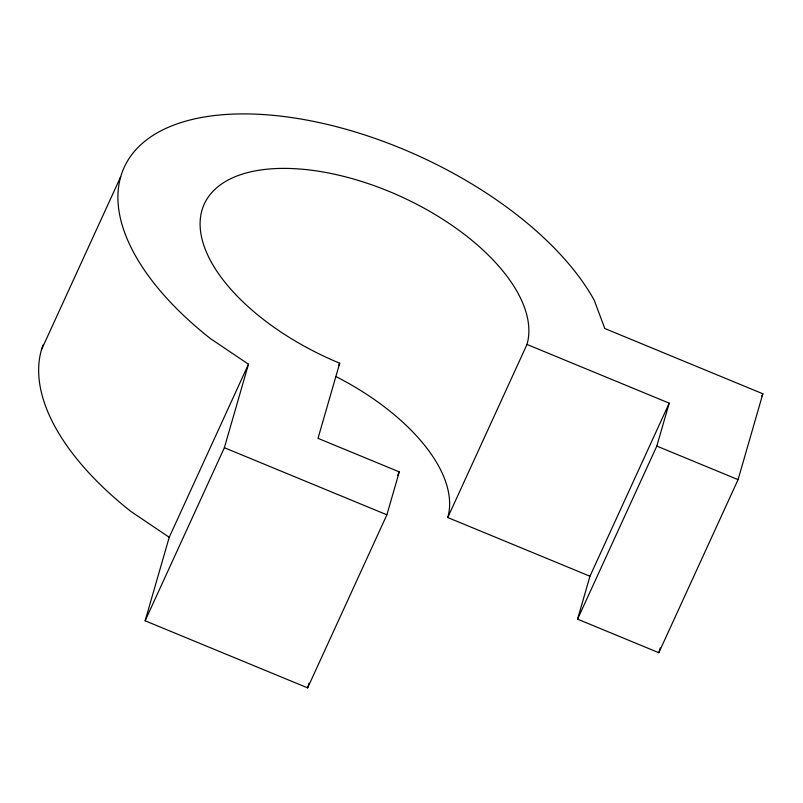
<?xml version="1.0" encoding="UTF-8"?>
<svg xmlns="http://www.w3.org/2000/svg" width="803" height="803" viewBox="0 0 803 803"><rect width="100%" height="100%" fill="white"/><g stroke="black" fill="none" stroke-linecap="round" stroke-linejoin="round"><path stroke-width="1.2" d="M145.132 620.789L169.222 537.297L248.468 364.221L210.406 338.555A264.287 132.947 24.6 0 1 218.386 115.12A264.287 132.947 24.6 0 1 594.18 300.121L604.82 328.527L762.85 393.781L738.067 479.632L658.831 652.709L577.568 619.163L589.964 576.233L669.2 403.156L526.999 344.447A176.198 88.631 24.6 0 0 389.254 191.495A176.198 88.631 24.6 0 0 201.965 210.256A176.198 88.631 24.6 0 0 339.699 363.207L318.018 438.338L399.282 471.883L386.885 514.813L307.649 687.88L145.132 620.789L224.368 447.713L248.468 364.221M307.649 687.88L309.025 683.112M577.568 619.163L656.814 446.087L669.2 403.156M658.831 652.709L660.207 647.941M41.465 349.777L120.701 176.7M338.655 365.485L339.699 363.207M397.716 475.296L399.282 471.883M589.964 576.233L447.763 517.523L526.999 344.447M761.806 396.06L762.85 393.781M656.814 446.087L738.067 479.632M224.368 447.713L386.885 514.813M169.222 537.297L131.16 511.631A264.287 132.947 24.6 0 1 43.011 345.069M336.055 376.587A176.198 88.631 24.6 0 1 447.763 517.523"/></g></svg>
